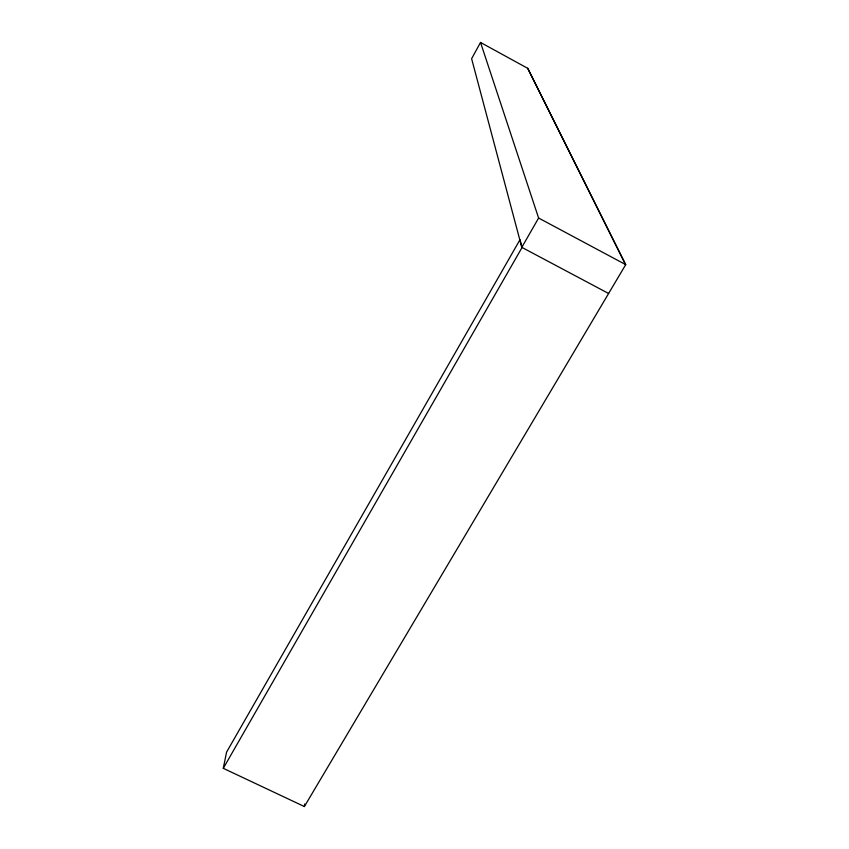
<?xml version="1.0" encoding="UTF-8"?>
<svg xmlns="http://www.w3.org/2000/svg" width="849" height="849" viewBox="0 0 849 849"><rect width="100%" height="100%" fill="white"/><g stroke="black" fill="none" stroke-linecap="round" stroke-linejoin="round"><path stroke-width="1.27" d="M223.276 768.324L522.061 247.483L519.991 239.694L226.566 752.161L223.276 768.324L304.377 806.55L304.674 803.982M304.377 806.55L625.724 264.633L527.77 68.355L480.523 42.45L471.619 58.708L521.806 247.346L608.616 293.489M521.806 247.346L538.616 218.034L480.523 42.45M538.616 218.034L625.724 264.633M527.632 68.27L625.469 264.495"/></g></svg>
